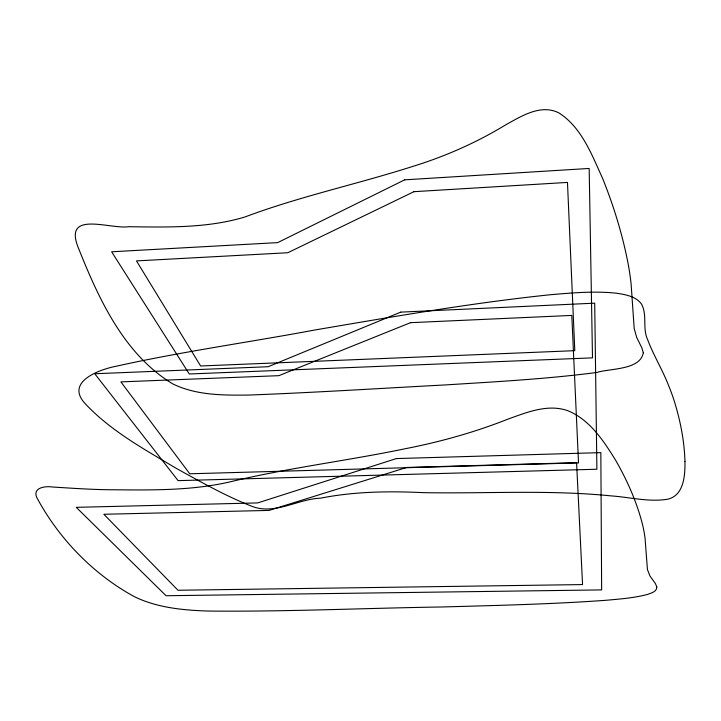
<?xml version="1.0" encoding="UTF-8"?>
<svg xmlns="http://www.w3.org/2000/svg" width="721" height="721" viewBox="0 0 721 721"><rect width="100%" height="100%" fill="white"/><g stroke="black" fill="none" stroke-linecap="round" stroke-linejoin="round"><path stroke-width="1.08" d="M684.95 461.485C685.139 475.256 684.049 495.733 667.367 499.283C648.621 502.231 629.784 497.193 611.093 495.886C548.753 489.64 486.035 493.759 423.515 492.659C389.169 491.01 354.579 491.47 320.719 498.139C297.322 498.995 274.277 515.659 251.079 505.989C224.916 495.633 200.348 481.682 175.771 468.073C144.299 449.237 111.232 431.221 85.79 404.31C64.034 381.914 99.597 369.35 116.883 366.079C182.512 351.506 249.214 342.268 315.284 329.921C393.333 316.663 471.399 302.982 550.177 294.754C572.312 292.834 594.672 290.851 616.861 293.258C625.594 294.637 635.634 296.304 641.339 303.811C647.611 314.726 642.222 328.19 647.602 339.537C653.37 355.011 662.112 369.17 668.196 384.518A1221.942 408.293 13.1 0 1 674.685 402.381C680.507 421.551 684.4 441.423 684.95 461.485M643.294 352.776C640.293 370.306 609.678 368.278 596.943 372.451C546.635 379.03 495.922 381.724 445.317 384.933C379.778 388.385 314.266 392.612 248.673 395.054C223.05 395.342 196.076 395.405 172.553 383.779C124.291 354.489 98.975 299.512 78.778 248.916C62.096 209.514 109.646 229.476 128.608 226.718C167.398 227.196 207.242 228.323 244.78 217.03C299.585 196.445 356.976 184.252 412.655 166.452C445.272 156.403 476.644 142.551 505.791 124.787C521.517 116.162 540.669 103.788 558.856 112.873C581.766 127.509 591.797 154.799 602.639 178.475C613.715 206.026 622.502 234.559 628.126 263.733A1307.687 516.344 17.8 0 1 631.136 284.362L634.183 328.434L636.688 337.401L641.897 347.982L643.294 352.776M656.831 587.011C656.876 591.788 651.027 593.14 647.449 594.446C634.002 598.015 620.051 598.989 606.244 600.269C551.709 604.216 497.021 605.406 442.37 606.965C364.348 608.154 286.318 611.841 208.27 611.048C183.152 610.236 157.304 607.812 134.394 596.682C93.342 574.322 58.825 538.668 36.807 497.562C32.283 487.486 45.711 485.864 52.525 487.017C71.145 488.153 89.755 489.487 108.42 489.73C149.112 490.073 190.416 491.064 230.314 481.799C287.994 467.92 346.999 460.836 405.049 448.768C440.324 441.892 475.04 432.194 508.458 418.928C527.186 412.25 547.897 403.715 567.797 410.691C589.823 419.703 603.576 440.783 615.617 460.241C626.964 479.97 636.337 500.969 642.15 523.013A1508.116 394.45 12.5 0 1 645.025 537.965L647.44 569.59L649.981 576.007L655.425 583.595L656.831 587.011M404.679 179.835L277.657 242.626L111.629 251.791L189.272 373.983L592.5 357.859L589.174 168.444L404.679 179.835M413.953 191.678L287.796 252.738L136.476 260.903L200.627 365.98L574.799 350.676L567.472 182.422L413.953 191.678M400.732 312.13L268.131 366.728L94.748 373.748L178.105 480.637L596.889 469.245L594.708 303.162L400.732 312.13M410.519 322.675L278.865 375.668L120.894 381.887L189.74 473.787L578.521 462.9L571.798 315.419L410.519 322.675M396.352 458.574L257.685 502.925L76.255 507.332L166.055 595.735L601.647 589.904L600.836 452.626L396.352 458.574M406.725 467.451L269.068 510.414L103.851 514.271L177.988 590.256L582.559 584.578L576.584 462.693L406.725 467.451"/></g></svg>
